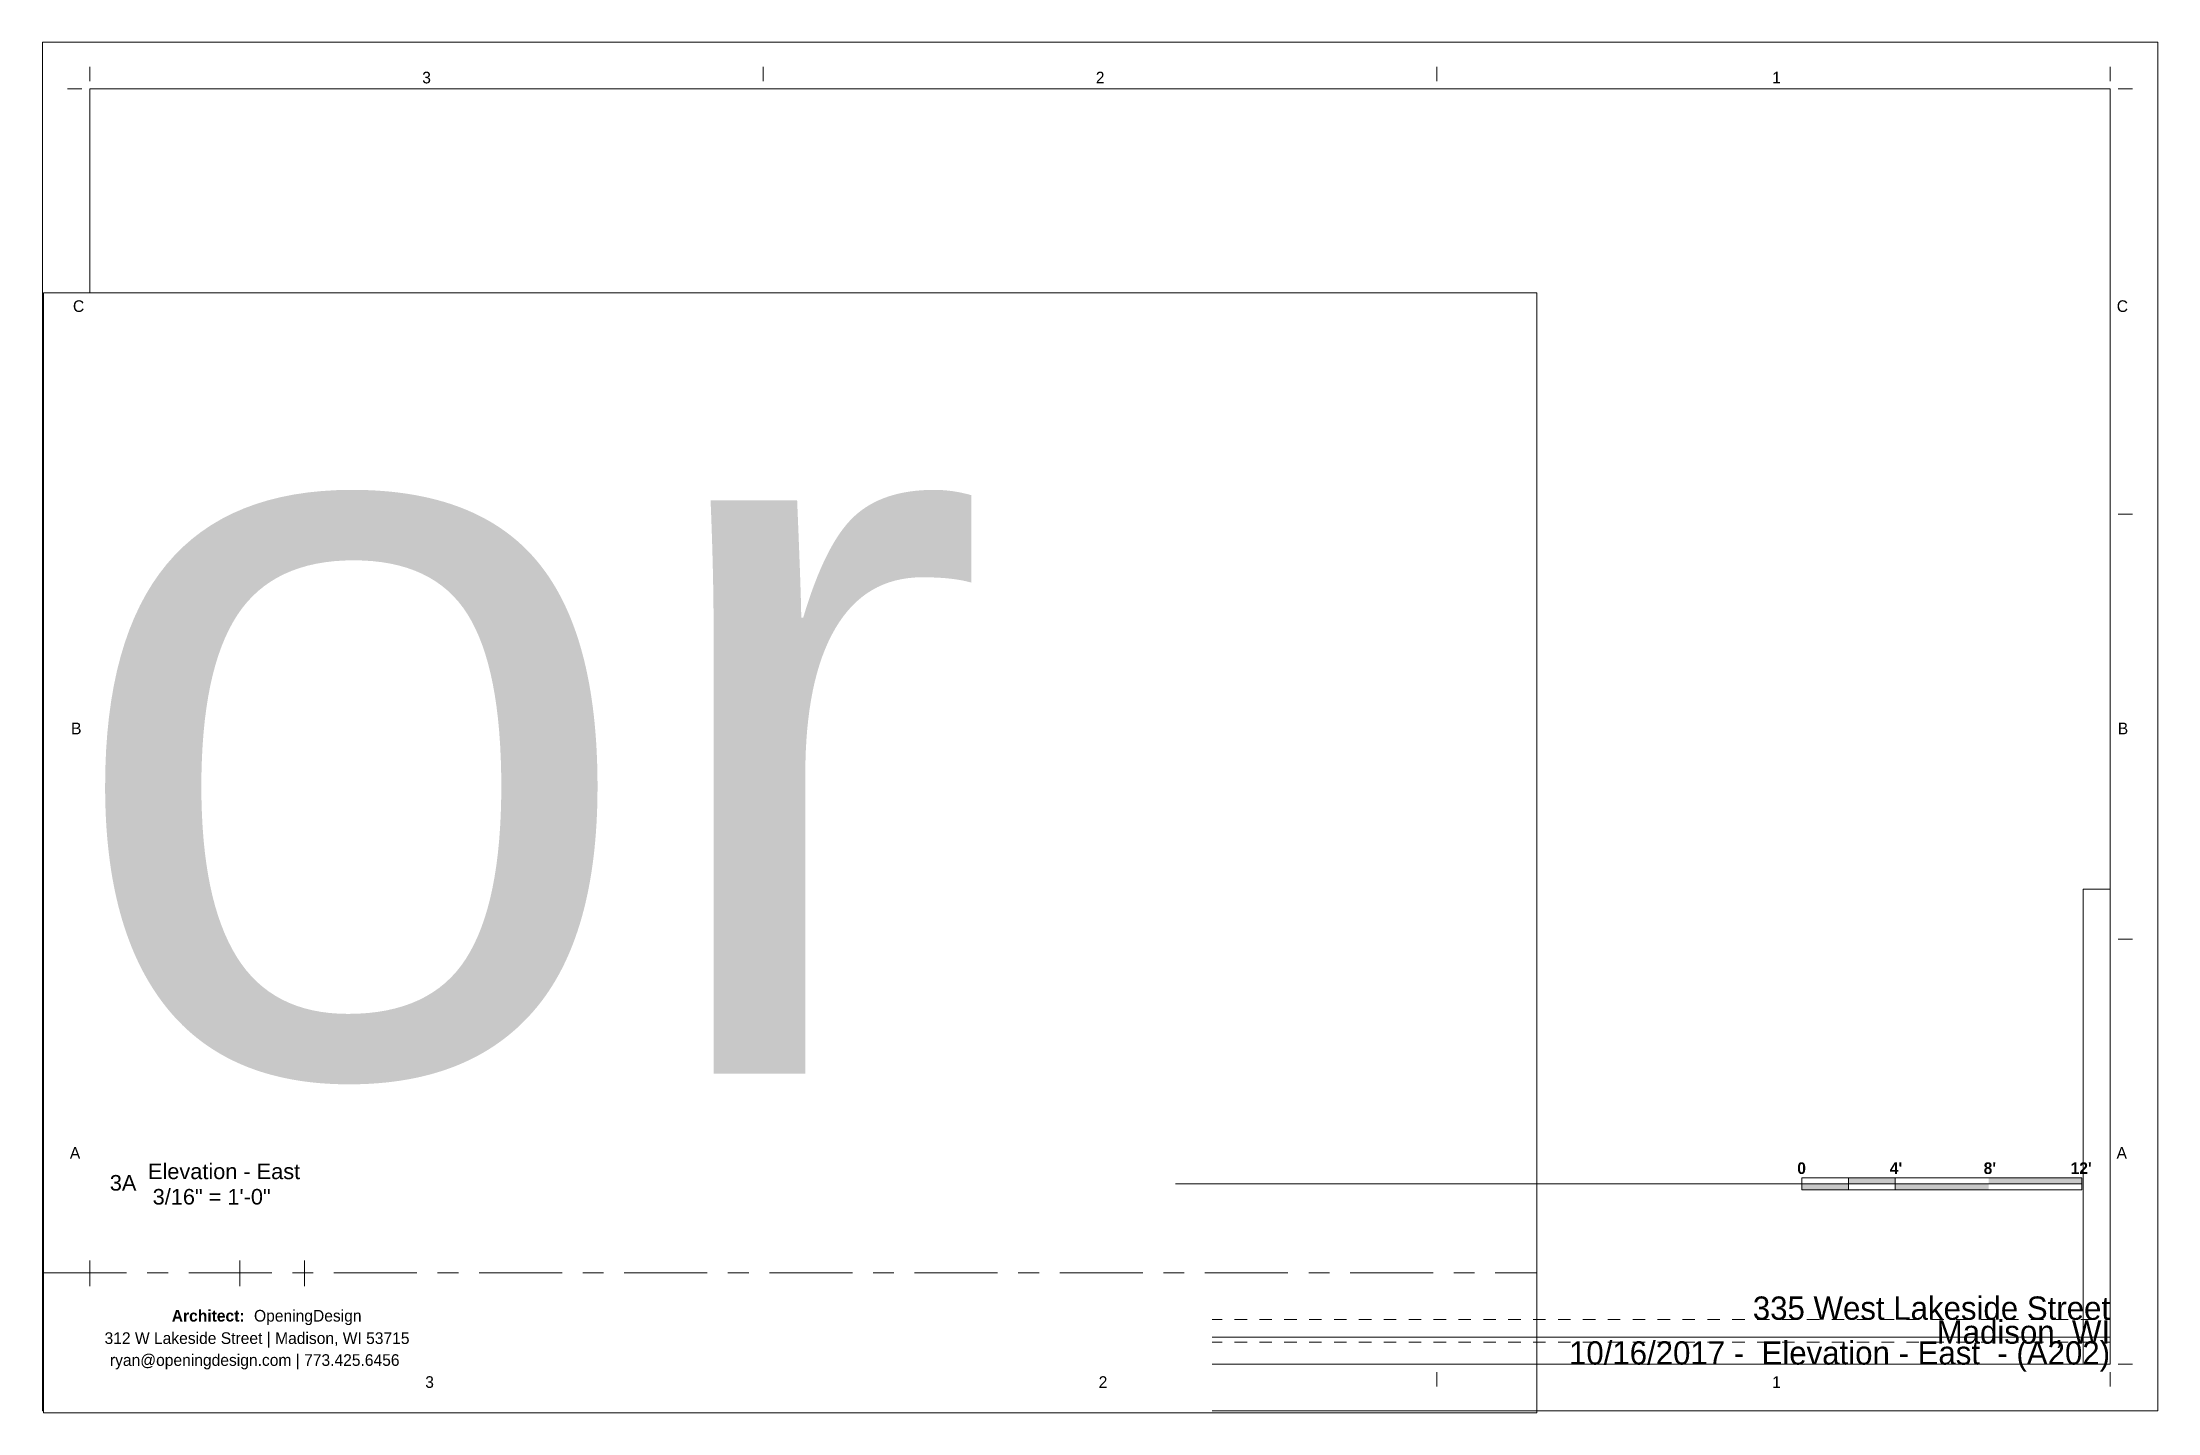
# Paper-space layout 'Layout1' of a CAD drawing. Header units: inches. Extents: x 0 to 17, y 0 to 11.
# The model-space entities are those that its viewports show. They can reach past a viewport. Long polylines and large blocks are cut down to what shows.
import ezdxf

# ---------------------------------------------------------------- set-up
doc = ezdxf.new("R2010")
doc.units = ezdxf.units.IN
doc.header["$MEASUREMENT"] = 0
doc.linetypes.add('Dot 1_32_', pattern=[0.03125, 0, -0.03125])
doc.linetypes.add('Grid Line 1_2_', pattern=[0.875, 0.5, -0.125, 0.125, -0.125])
for name, color, linetype, lineweight in [('A-ANNO-NOTE', 131, 'Continuous', 9), ('A-FLOR-LEVL', 51, 'Continuous', 9), ('A-FLOR-LEVL-1', 51, 'Grid Line 1_2_', 9), ('G-ANNO-TTLB', 6, 'Continuous', 9), ('G-ANNO-TTLB-MEDM', 33, 'Continuous', 20), ('G-ANNO-TTLB-THIN', 151, 'Continuous', 9)]:
    doc.layers.add(name, color=color, linetype=linetype, lineweight=lineweight)
doc.layers.add('G-ANNO-NPLT', color=191, linetype='Continuous', plot=False)
doc.styles.add('Arial', font='arial.ttf', dxfattribs={"height": 8})
doc.styles.add('Arial_1', font='arial.ttf', dxfattribs={"height": 0.125})
doc.styles.add('Century Gothic_1', font='ufonts.com_century-gothic.ttf', dxfattribs={"height": 0.09375})
doc.styles.add('Century Gothic_2', font='ufonts.com_century-gothic.ttf', dxfattribs={"height": 0.1875})
doc.styles.add('Century Gothic_B', font='GOTHICB.TTF', dxfattribs={"height": 0.09375})
picture_1 = doc.add_image_def('image1.jpg', size_in_pixel=(547, 610))
picture_2 = doc.add_image_def('image2.jpg', size_in_pixel=(95, 1663))
picture_3 = doc.add_image_def('image3.jpg', size_in_pixel=(3536, 95))

# ---------------------------------------------------------------- blocks, each defined once
blk = doc.blocks.new('11x17 - 11x17-409320-Elevation - East')
at = {"layer": 'G-ANNO-TTLB', "linetype": 'Dot 1_32_', "lineweight": 13}
for p, q in [((0.371, 0.748), (16.609, 0.748)), ((0.371, 0.568), (16.609, 0.568))]:
    blk.add_line(p, q, dxfattribs=at)
at = {"layer": 'G-ANNO-TTLB-MEDM'}
for p, q in [((0.371, 10.701), (0.371, 10.817)), ((5.783, 10.701), (5.783, 10.817)), ((11.196, 10.701), (11.196, 10.817)), ((16.609, 10.701), (16.609, 10.817)), ((0.308, 10.639), (0.192, 10.639)), ((0.371, 10.639), (0.371, 0.389)), ((16.609, 10.639), (0.371, 10.639)), ((16.609, 10.639), (16.609, 0.389)), ((16.609, 10.639), (16.609, 0.389)), ((16.671, 10.639), (16.787, 10.639)), ((0.308, 7.222), (0.192, 7.222)), ((16.671, 7.222), (16.787, 7.222)), ((0.308, 3.805), (0.192, 3.805)), ((16.671, 3.805), (16.787, 3.805)), ((0.308, 0.389), (0.192, 0.389)), ((0.371, 0.389), (16.609, 0.389)), ((16.671, 0.389), (16.787, 0.389)), ((0.371, 0.326), (0.371, 0.21)), ((5.783, 0.326), (5.783, 0.21)), ((11.196, 0.326), (11.196, 0.21)), ((16.609, 0.326), (16.609, 0.21))]:
    blk.add_line(p, q, dxfattribs=at)
at = {"layer": 'G-ANNO-TTLB-THIN'}
for p, q in [((-0.01, 11.014), (16.99, 11.014)), ((-0.01, 0.014), (-0.01, 11.014)), ((16.99, 0.014), (16.99, 11.014)), ((-0.01, 0.014), (16.99, 0.014))]:
    blk.add_line(p, q, dxfattribs=at)
at = {"layer": 'G-ANNO-TTLB', "attachment_point": 1}
for s, insert, char_height, width, style in [('3', (3.043, 10.777), 0.0937, 0.08837, 'Century Gothic_1'), ('2', (8.456, 10.777), 0.0937, 0.08837, 'Century Gothic_1'), ('1', (13.892, 10.777), 0.0937, 0.08837, 'Century Gothic_1'), ('C', (0.236, 8.94), 0.0937, 0.11363, 'Century Gothic_1'), ('C', (16.661, 8.94), 0.0937, 0.11363, 'Century Gothic_1'), ('B', (0.221, 5.546), 0.0937, 0.09153, 'Century Gothic_1'), ('B', (16.669, 5.546), 0.0937, 0.09153, 'Century Gothic_1'), ('A', (0.211, 2.135), 0.0937, 0.11678, 'Century Gothic_1'), ('A', (16.659, 2.135), 0.0937, 0.11678, 'Century Gothic_1'), ('Architect: ', (1.03, 0.826), 0.09375, 0.80169, 'Century Gothic_B'), ('OpeningDesign', (1.691, 0.826), 0.09375, 1.212, 'Century Gothic_1'), ('312 W Lakeside Street | Madison, WI 53715', (0.49, 0.646), 0.09375, 3.32353, 'Century Gothic_1'), ('ryan@openingdesign.com | 773.425.6456', (0.533, 0.47), 0.09375, 3.21937, 'Century Gothic_1'), ('3', (3.067, 0.293), 0.0937, 0.08837, 'Century Gothic_1'), ('2', (8.479, 0.293), 0.0937, 0.08837, 'Century Gothic_1'), ('1', (13.892, 0.293), 0.0937, 0.08837, 'Century Gothic_1')]:
    blk.add_mtext(s, dxfattribs=dict(at, insert=insert, char_height=char_height, width=width, style=style))
at = {"layer": 'G-ANNO-TTLB'}
image = blk.add_image(picture_2, insert=(16.391, 0.389), size_in_units=(0.218, 3.818), dxfattribs=at)
image.dxf.flags = 7
image = blk.add_image(picture_1, insert=(1.578, 0.886), size_in_units=(0.52, 0.58), dxfattribs=at)
image.dxf.flags = 7
image = blk.add_image(picture_3, insert=(8.49, 0.389), size_in_units=(8.119, 0.218), dxfattribs=at)
image.dxf.flags = 7
blk = doc.blocks.new('Viewport - View Title 2-318282-Elevation - East')
at = {"layer": 'G-ANNO-TTLB'}
for start, end in [(0, 180), (180, 360)]:
    blk.add_arc((-0.125, 0), 0.125, start, end, dxfattribs=at)
blk = doc.blocks.new('Graphic_Scale_Multi_4727 - 3-16-798122-Elevation - East')
at = {"layer": 'A-ANNO-NOTE'}
for points in [[(-1.5, 0.049), (-1.5, 0), (-1.875, 0), (-1.875, 0.049)], [(0, 0.049), (0, 0), (-0.75, 0), (-0.75, 0.049)], [(-1.875, 0), (-1.875, -0.049), (-2.25, -0.049), (-2.25, 0)], [(-0.75, 0), (-0.75, -0.049), (-1.5, -0.049), (-1.5, 0)]]:
    blk.add_hatch(color=256, dxfattribs=at).paths.add_polyline_path(points, flags=0)
for p, q in [((-2.25, 0.049), (0, 0.049)), ((-2.25, -0.049), (-2.25, 0.049)), ((-1.875, 0.049), (-1.875, -0.049)), ((-1.5, 0.049), (-1.5, -0.049)), ((0, 0.049), (0, -0.049)), ((-2.25, 0), (0, 0)), ((-2.25, -0.049), (0, -0.049))]:
    blk.add_line(p, q, dxfattribs=at)
at = {"layer": 'A-ANNO-NOTE', "attachment_point": 1, "style": 'Century Gothic_B'}
for s, insert, char_height, width in [('\\fCentury Gothic|b1|i0|c0|p34|;0', (-2.288, 0.173), 0.09375, 0.09153), ("4'", (-1.544, 0.173), 0.0937, 0.12625), ("8'", (-0.79, 0.173), 0.0937, 0.12625), ("12'", (-0.091, 0.173), 0.0937, 0.21778)]:
    blk.add_mtext(s, dxfattribs=dict(at, insert=insert, char_height=char_height, width=width))

msp = doc.modelspace()

# ---------------------------------------------------------------- linework, layer by layer
at = {"layer": 'A-FLOR-LEVL-1'}
msp.add_line((-1055.728, 0), (15.693, 0), dxfattribs=at)

# ---------------------------------------------------------------- texts
at = {"layer": 'A-FLOR-LEVL', "char_height": 8, "attachment_point": 3, "line_spacing_factor": 0.941778, "style": 'Arial', "bg_fill": 3, "box_fill_scale": 1.25, "bg_fill_color": 256, "bg_fill_true_color": 13158600, "bg_fill_transparency": 0}
for s, insert, width in [('1st Floor', (8.126, 10.132), 51.90733), ('0\' - 0"', (8.518, -2.145), 33.98461)]:
    msp.add_mtext(s, dxfattribs=dict(at, insert=insert, width=width))

psp = doc.layouts.get("Layout1")

# ---------------------------------------------------------------- linework, layer by layer
at = {"layer": 'G-ANNO-NPLT', "lineweight": 9}
psp.add_line((0.761, 1.839), (16.381, 1.839), dxfattribs=at)

# ---------------------------------------------------------------- block references
at = {"layer": 'A-ANNO-NOTE'}
psp.add_blockref('Graphic_Scale_Multi_4727 - 3-16-798122-Elevation - East', (16.381, 1.839), dxfattribs=at)
at = {"layer": 'G-ANNO-TTLB'}
for name, p in [('11x17 - 11x17-409320-Elevation - East', (0, 0)), ('Viewport - View Title 2-318282-Elevation - East', (0.761, 1.839))]:
    psp.add_blockref(name, p, dxfattribs=at)

# ---------------------------------------------------------------- texts
for s, insert, char_height, width, attachment_point, line_spacing_factor, style in [('3A', (0.639, 1.91), 0.125, 0.25556, 2, 0.941778, 'Arial_1'), ('Elevation - East', (0.839, 2.002), 0.125, 1.46295, 1, 0.941778, 'Arial_1'), (' 3/16" = 1\'-0"', (0.828, 1.798), 0.125, 1.19056, 1, 0.941778, 'Arial_1'), ('335 West Lakeside Street', (16.607, 0.934), 0.1875, 3.63171, 3, 0.984502, 'Century Gothic_2'), ('Madison, WI', (16.607, 0.742), 0.1875, 1.80881, 3, 0.984502, 'Century Gothic_2'), ('10/16/2017 -  Elevation - East  - (A202)', (16.607, 0.574), 0.1875, 5.54153, 3, 0.984502, 'Century Gothic_2')]:
    psp.add_mtext(s, dxfattribs=dict(at, insert=insert, char_height=char_height, width=width, attachment_point=attachment_point, line_spacing_factor=line_spacing_factor, style=style))

# ---------------------------------------------------------------- viewports
at = {"layer": '0'}
psp.add_viewport(center=(6, 4.5), size=(12, 9), view_center_point=(6, 4.5), view_height=12, dxfattribs=at)

doc.saveas('drawing.dxf')
